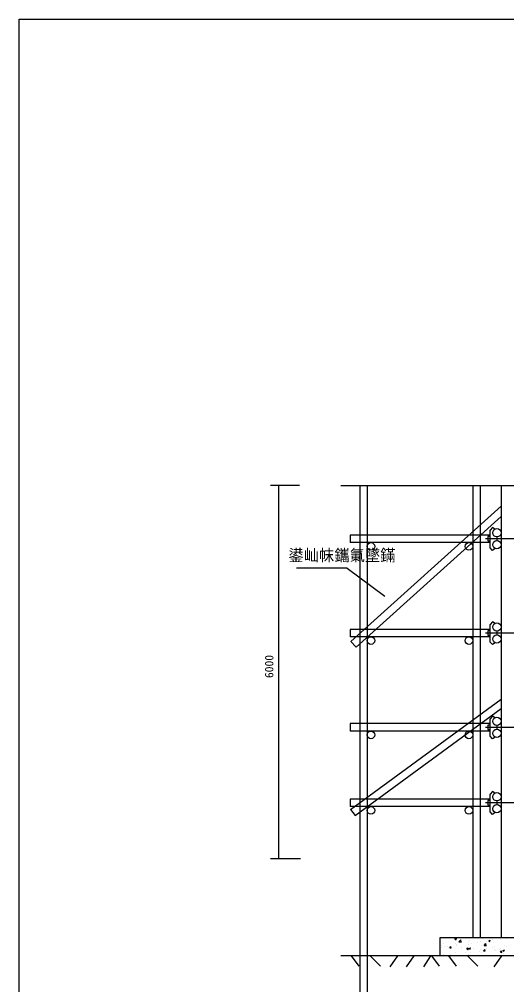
# Model space of a CAD drawing. Header units: metres. Extents: x 0 to 440, y 0 to 311.
# Drawn here: x 0 to 103.7, y 106 to 311 of the extents above; entities that cross this region are included whole.
import ezdxf

# ---------------------------------------------------------------- set-up
doc = ezdxf.new("R2010")
doc.units = ezdxf.units.M
doc.layers.add(' ', color=7, linetype='Continuous')

msp = doc.modelspace()

# ---------------------------------------------------------------- linework, layer by layer
at = {"layer": ' '}
for q in [(58.83, 194.56), (77.56, 188.66)]:
    msp.add_line((69.58, 194.56), q, dxfattribs=at)
for p, q in [((0, 0), (0, 311)), ((0, 311), (440, 311)), ((59.46, 212.11), (53.29, 212.11)), ((55.09, 132.95), (55.09, 212.11)), ((68.25, 212.11), (146.04, 212.11)), ((72.25, 212.11), (72.25, 97.39)), ((73.85, 212.11), (73.85, 97.39)), ((96.25, 212.11), (96.25, 116.18)), ((97.85, 212.11), (97.85, 116.18)), ((102.25, 212.11), (102.25, 116.18)), ((70.4, 179.05), (102.25, 207.72)), ((71.47, 177.86), (102.25, 205.57)), ((100.42, 203.22), (99.94, 202.66)), ((100.98, 202.82), (100.42, 203.22)), ((99.94, 201.61), (70.25, 201.61)), ((70.25, 201.61), (70.25, 200.01)), ((99.46, 201.31), (99.46, 200.35)), ((99.94, 201.31), (99.46, 201.31)), ((99.94, 198.92), (99.94, 202.66)), ((101.37, 201.23), (101.37, 200.43)), ((99.94, 200.01), (70.25, 200.01)), ((130.01, 200.81), (98.98, 200.81)), ((99.46, 200.35), (99.94, 200.35)), ((100.42, 198.36), (99.94, 198.92)), ((100.98, 198.76), (100.42, 198.36)), ((100.42, 183.22), (99.94, 182.66)), ((99.94, 178.92), (99.94, 182.66)), ((100.98, 182.82), (100.42, 183.22)), ((99.94, 181.61), (70.25, 181.61)), ((70.25, 181.61), (70.25, 180.01)), ((130.01, 180.81), (98.98, 180.81)), ((99.46, 181.31), (99.46, 180.35)), ((99.94, 181.31), (99.46, 181.31)), ((101.37, 181.23), (101.37, 180.43)), ((99.94, 180.01), (70.25, 180.01)), ((70.4, 179.05), (71.47, 177.86)), ((99.46, 180.35), (99.94, 180.35)), ((100.42, 178.36), (99.94, 178.92)), ((100.98, 178.76), (100.42, 178.36)), ((70.32, 143.4), (102.25, 166.82)), ((71.27, 142.11), (102.25, 164.83)), ((100.42, 163.22), (99.94, 162.66)), ((99.94, 158.92), (99.94, 162.66)), ((100.98, 162.82), (100.42, 163.22)), ((99.94, 161.61), (70.25, 161.61)), ((70.25, 161.61), (70.25, 160.01)), ((99.94, 160.01), (70.25, 160.01)), ((130.01, 160.81), (98.98, 160.81)), ((99.46, 161.31), (99.46, 160.35)), ((99.94, 161.31), (99.46, 161.31)), ((99.46, 160.35), (99.94, 160.35)), ((101.37, 161.23), (101.37, 160.43)), ((100.42, 158.36), (99.94, 158.92)), ((100.98, 158.76), (100.42, 158.36)), ((99.94, 145.61), (70.25, 145.61)), ((70.25, 145.61), (70.25, 144.01)), ((100.42, 147.22), (99.94, 146.66)), ((99.94, 142.92), (99.94, 146.66)), ((100.98, 146.82), (100.42, 147.22)), ((99.94, 144.01), (70.25, 144.01)), ((130.01, 144.81), (98.98, 144.81)), ((99.46, 145.31), (99.46, 144.35)), ((99.94, 145.31), (99.46, 145.31)), ((99.46, 144.35), (99.94, 144.35)), ((101.37, 145.23), (101.37, 144.43)), ((70.32, 143.4), (71.27, 142.11)), ((100.42, 142.36), (99.94, 142.92)), ((100.98, 142.76), (100.42, 142.36)), ((59.67, 132.95), (53.29, 132.95)), ((214.74, 116.18), (89.25, 116.18)), ((89.25, 116.18), (89.25, 112.39)), ((90.09, 114.89), (90.09, 114.89)), ((90.25, 116.07), (90.25, 116.07)), ((90.93, 116.07), (90.93, 116.07)), ((92.45, 115.94), (92.8, 116.07)), ((92.45, 115.94), (92.7, 115.77)), ((92.58, 115.06), (92.58, 115.06)), ((92.7, 115.77), (92.8, 116.07)), ((93.31, 115.36), (93.7, 115.77)), ((93.31, 115.36), (93.76, 115.29)), ((93.76, 115.29), (93.7, 115.77)), ((95.28, 115.08), (95.28, 115.08)), ((95.49, 115.56), (95.49, 115.56)), ((95.92, 114.93), (95.92, 114.93)), ((97.17, 115.1), (97.17, 115.1)), ((97.87, 115.45), (97.87, 115.45)), ((98.41, 116.06), (98.41, 116.06)), ((98.65, 114.53), (99.04, 114.94)), ((99.09, 114.46), (99.04, 114.94)), ((99.07, 115.35), (99.07, 115.35)), ((99.63, 115.54), (99.98, 115.67)), ((99.63, 115.54), (99.88, 115.37)), ((99.88, 115.37), (99.98, 115.67)), ((100.44, 115.81), (100.44, 115.81)), ((102.23, 115.76), (102.23, 115.76)), ((102.97, 116.13), (102.97, 116.13)), ((103.48, 115.93), (103.48, 115.93)), ((89.62, 114.1), (89.62, 114.1)), ((89.66, 114.56), (89.66, 114.56)), ((90.12, 112.74), (90.12, 112.74)), ((90.18, 114.41), (90.18, 114.41)), ((90.87, 114.27), (90.87, 114.27)), ((91.15, 114.22), (91.15, 114.22)), ((91.37, 114.07), (91.61, 114.35)), ((91.37, 114.07), (91.67, 114.04)), ((91.67, 114.04), (91.61, 114.35)), ((92.69, 113.1), (92.69, 113.1)), ((92.75, 114.76), (92.75, 114.76)), ((92.76, 114.78), (92.76, 114.78)), ((92.76, 114.52), (92.76, 114.52)), ((93.82, 114.11), (93.82, 114.11)), ((94.61, 112.96), (94.61, 112.96)), ((94.96, 113.75), (95.2, 114.04)), ((94.96, 113.75), (95.26, 113.73)), ((95.26, 113.73), (95.2, 114.04)), ((95.22, 113.42), (95.22, 113.42)), ((95.43, 114.67), (95.43, 114.67)), ((95.43, 113.92), (95.78, 114.06)), ((95.43, 113.92), (95.68, 113.76)), ((95.68, 113.76), (95.78, 114.06)), ((95.86, 113.13), (95.86, 113.13)), ((96.49, 114), (96.49, 114)), ((97.75, 113.37), (97.75, 113.37)), ((97.81, 113.79), (97.81, 113.79)), ((98.1, 114.55), (98.1, 114.55)), ((98.2, 113.08), (98.2, 113.08)), ((98.55, 113.44), (98.79, 113.73)), ((98.55, 113.44), (98.85, 113.41)), ((98.65, 114.53), (99.09, 114.46)), ((98.85, 113.41), (98.79, 113.73)), ((99.16, 113.88), (99.16, 113.88)), ((100.38, 114.14), (100.38, 114.14)), ((100.77, 114.44), (100.77, 114.44)), ((100.91, 113.79), (100.91, 113.79)), ((101.12, 113.58), (101.12, 113.58)), ((101.83, 113.77), (101.83, 113.77)), ((102.13, 113.13), (102.37, 113.41)), ((102.13, 113.13), (102.43, 113.1)), ((102.16, 113.96), (102.16, 113.96)), ((102.43, 113.1), (102.37, 113.41)), ((102.62, 113.52), (102.97, 113.66)), ((102.62, 113.52), (102.87, 113.36)), ((102.85, 112.8), (102.85, 112.8)), ((102.87, 113.36), (102.97, 113.66)), ((102.91, 114.46), (102.91, 114.46)), ((103.44, 114.33), (103.44, 114.33)), ((89.25, 112.39), (68.25, 112.39)), ((70.42, 112.39), (72.07, 110.2)), ((74.45, 112.39), (76.65, 110.2)), ((80.3, 112.36), (78.67, 109.99)), ((83.75, 112.36), (82.12, 109.99)), ((87.27, 112.36), (85.77, 109.99)), ((87.47, 112.39), (89.12, 110.2)), ((214.74, 112.39), (89.25, 112.39)), ((91.1, 112.39), (92.75, 110.2)), ((91.45, 112.54), (91.45, 112.54)), ((91.45, 112.39), (91.58, 112.45)), ((91.56, 112.39), (91.58, 112.45)), ((95.13, 112.39), (97.33, 110.2)), ((95.29, 112.58), (95.29, 112.58)), ((100.32, 112.48), (100.32, 112.48)), ((102.38, 112.36), (100.75, 109.99)), ((102.32, 112.48), (102.32, 112.48))]:
    msp.add_line(p, q)
for centre, radius in [((101.37, 202.1), 0.88), ((74.65, 199.21), 0.8), ((95.45, 199.21), 0.8), ((101.37, 199.56), 0.88), ((101.37, 182.1), 0.88), ((101.37, 179.56), 0.88), ((74.65, 179.21), 0.8), ((95.45, 179.21), 0.8), ((101.37, 162.1), 0.88), ((74.65, 159.21), 0.8), ((95.45, 159.21), 0.8), ((101.37, 159.56), 0.88), ((101.37, 146.1), 0.88), ((74.65, 143.21), 0.8), ((95.45, 143.21), 0.8), ((101.37, 143.56), 0.88)]:
    msp.add_circle(centre, radius)

# ---------------------------------------------------------------- texts
msp.add_text('鍙屾帓鑴氭墜鏋', height=2.5).set_placement((57.11, 196.07))
msp.add_text('6000', height=1.8, rotation=90).set_placement((53.93, 171.28))

doc.saveas('drawing.dxf')
